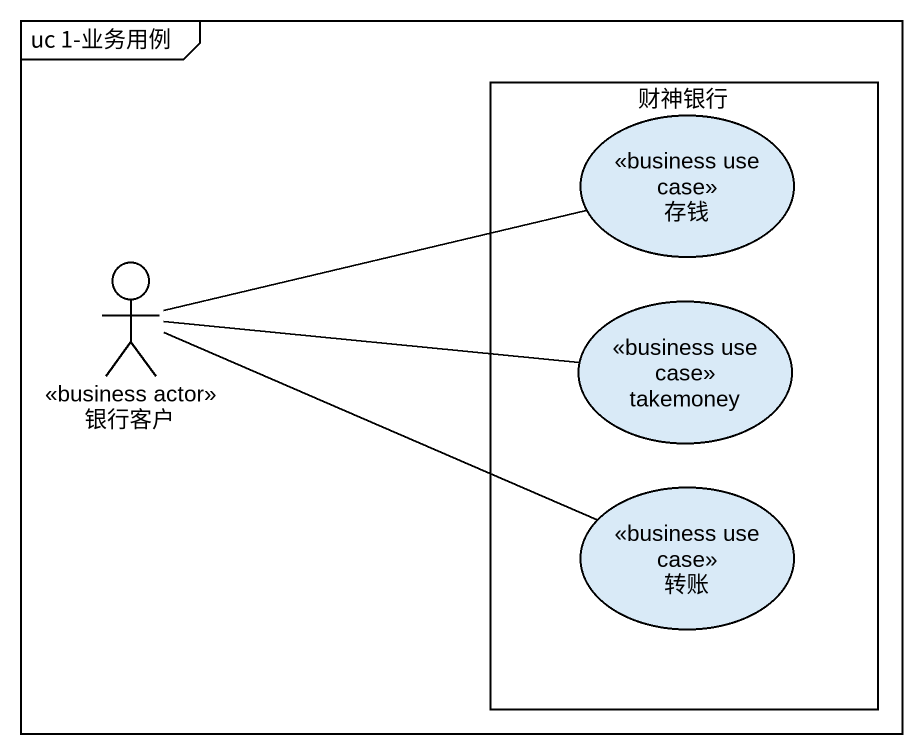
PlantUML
@startuml
mainframe uc 1-业务用例
rectangle 财神银行 {
  usecase 存钱 <<business use case>>
  usecase takemoney <<business use case>>
  usecase 转账 <<business use case>>
}
actor 银行客户 <<business actor>>
银行客户 -right- 存钱
银行客户 -right- takemoney
银行客户 -right- 转账
@enduml
